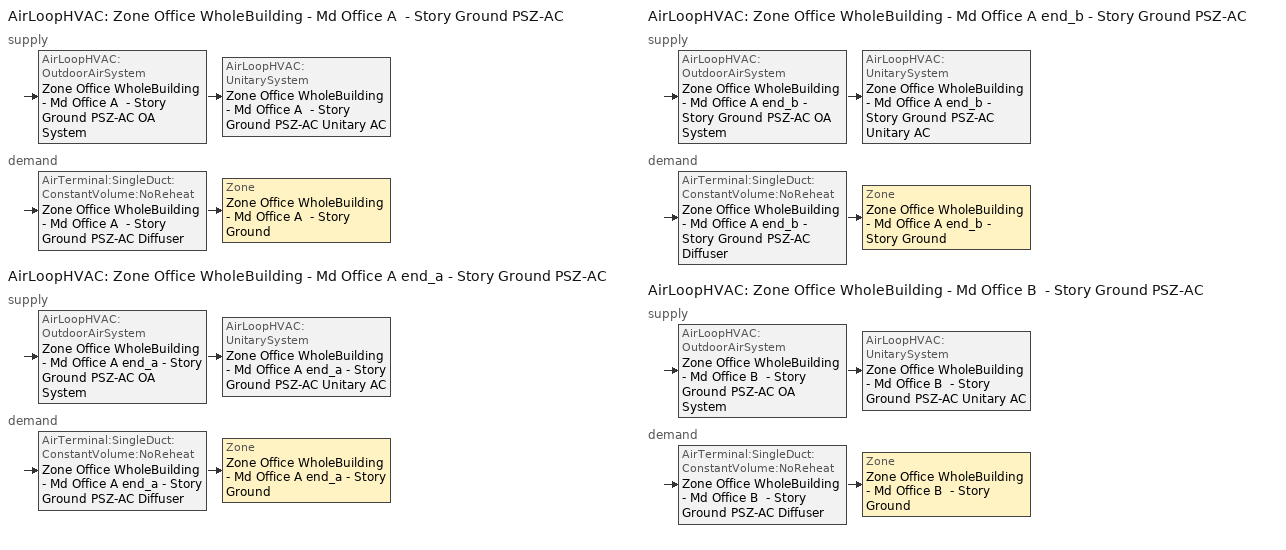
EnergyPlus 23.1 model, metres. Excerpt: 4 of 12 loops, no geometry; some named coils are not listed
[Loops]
AirLoopHVAC 'Zone Office WholeBuilding - Md Office A  - Story Ground PSZ-AC'
 supply: AirLoopHVAC:OutdoorAirSystem 'Zone Office WholeBuilding - Md Office A  - Story Ground PSZ-AC OA System' > AirLoopHVAC:UnitarySystem 'Zone Office WholeBuilding - Md Office A  - Story Ground PSZ-AC Unitary AC'
 demand: AirTerminal:SingleDuct:ConstantVolume:NoReheat 'Zone Office WholeBuilding - Md Office A  - Story Ground PSZ-AC Diffuser' > Zone 'Zone Office WholeBuilding - Md Office A  - Story Ground'
AirLoopHVAC 'Zone Office WholeBuilding - Md Office A end_a - Story Ground PSZ-AC'
 supply: AirLoopHVAC:OutdoorAirSystem 'Zone Office WholeBuilding - Md Office A end_a - Story Ground PSZ-AC OA System' > AirLoopHVAC:UnitarySystem 'Zone Office WholeBuilding - Md Office A end_a - Story Ground PSZ-AC Unitary AC'
 demand: AirTerminal:SingleDuct:ConstantVolume:NoReheat 'Zone Office WholeBuilding - Md Office A end_a - Story Ground PSZ-AC Diffuser' > Zone 'Zone Office WholeBuilding - Md Office A end_a - Story Ground'
AirLoopHVAC 'Zone Office WholeBuilding - Md Office A end_b - Story Ground PSZ-AC'
 supply: AirLoopHVAC:OutdoorAirSystem 'Zone Office WholeBuilding - Md Office A end_b - Story Ground PSZ-AC OA System' > AirLoopHVAC:UnitarySystem 'Zone Office WholeBuilding - Md Office A end_b - Story Ground PSZ-AC Unitary AC'
 demand: AirTerminal:SingleDuct:ConstantVolume:NoReheat 'Zone Office WholeBuilding - Md Office A end_b - Story Ground PSZ-AC Diffuser' > Zone 'Zone Office WholeBuilding - Md Office A end_b - Story Ground'
AirLoopHVAC 'Zone Office WholeBuilding - Md Office B  - Story Ground PSZ-AC'
 supply: AirLoopHVAC:OutdoorAirSystem 'Zone Office WholeBuilding - Md Office B  - Story Ground PSZ-AC OA System' > AirLoopHVAC:UnitarySystem 'Zone Office WholeBuilding - Md Office B  - Story Ground PSZ-AC Unitary AC'
 demand: AirTerminal:SingleDuct:ConstantVolume:NoReheat 'Zone Office WholeBuilding - Md Office B  - Story Ground PSZ-AC Diffuser' > Zone 'Zone Office WholeBuilding - Md Office B  - Story Ground'
[SizingPeriod:DesignDay] Day of Month=21; Day Type=SummerDesignDay; Dry-Bulb Temperature Range Modifier Type=DefaultMultipliers; Humidity Condition Type=Wetbulb; Barometric Pressure {Pa}=100917; Wind Speed {m/s}=5; Wind Direction {deg}=320; Rain Indicator=No; Snow Indicator=No; Daylight Saving Time Indicator=No; Solar Model Indicator=ASHRAETau; Begin Environment Reset Mode=FullResetAtBeginEnvironment
Name | Month | Maximum Dry-Bulb Temperature {C} | Daily Dry-Bulb Temperature Range {deltaC} | Wetbulb or DewPoint at Maximum Dry-Bulb {C} | ASHRAE Clear Sky Optical Depth for Beam Irradiance (taub) | ASHRAE Clear Sky Optical Depth for Diffuse Irradiance (taud)
Kodiak April .4% Condns WB=>MCDB | 4 | 11.4 | 5.4 | 8 | 0.323 | 2.439
Kodiak August .4% Condns DB=>MCWB | 8 | 22.6 | 6.3 | 16 | 0.322 | 2.497
Kodiak August .4% Condns WB=>MCDB | 8 | 21.4 | 6.3 | 16.9 | 0.322 | 2.497
Kodiak December .4% Condns DB=>MCWB | 12 | 6.9 | 5.1 | 5.6 | 0.359 | 2.403
Kodiak December .4% Condns WB=>MCDB | 12 | 6.5 | 5.1 | 6.2 | 0.359 | 2.403
Kodiak February .4% Condns DB=>MCWB | 2 | 6.9 | 4.9 | 4.6 | 0.336 | 2.429
Kodiak February .4% Condns WB=>MCDB | 2 | 6.1 | 4.9 | 5.5 | 0.336 | 2.429
Kodiak January .4% Condns DB=>MCWB | 1 | 6.8 | 4.7 | 4 | 0.326 | 2.48
Kodiak January .4% Condns WB=>MCDB | 1 | 5.7 | 4.7 | 5.5 | 0.326 | 2.48
Kodiak July .4% Condns DB=>MCWB | 7 | 24.2 | 5.5 | 16.2 | 0.316 | 2.499
Kodiak July .4% Condns WB=>MCDB | 7 | 22.8 | 5.5 | 16.6 | 0.316 | 2.499
Kodiak June .4% Condns DB=>MCWB | 6 | 22.3 | 5.4 | 13.8 | 0.317 | 2.453
Kodiak June .4% Condns WB=>MCDB | 6 | 20.3 | 5.4 | 14.7 | 0.317 | 2.453
Kodiak March .4% Condns DB=>MCWB | 3 | 8.3 | 5.5 | 3.9 | 0.337 | 2.384
Kodiak March .4% Condns WB=>MCDB | 3 | 6.3 | 5.5 | 5.2 | 0.337 | 2.384
Kodiak May .4% Condns DB=>MCWB | 5 | 18.8 | 5.9 | 10.5 | 0.314 | 2.447
Kodiak May .4% Condns WB=>MCDB | 5 | 17 | 5.9 | 11.2 | 0.314 | 2.447
Kodiak November .4% Condns DB=>MCWB | 11 | 9.4 | 5.3 | 7.3 | 0.358 | 2.388
Kodiak November .4% Condns WB=>MCDB | 11 | 8.7 | 5.3 | 8.2 | 0.358 | 2.388
Kodiak October .4% Condns DB=>MCWB | 10 | 12.6 | 6.2 | 9.4 | 0.34 | 2.431
Kodiak October .4% Condns WB=>MCDB | 10 | 11.3 | 6.2 | 10.7 | 0.34 | 2.431
Kodiak September .4% Condns DB=>MCWB | 9 | 18 | 6.4 | 12.5 | 0.333 | 2.489
[ZoneControl:Thermostat] Temperature Difference Between Cutout And Setpoint {deltaC}=0
Name | Zone or ZoneList | Control Type Schedule | Control 1
Zone Office WholeBuilding - Md Office A  - Story Ground Thermostat | Zone Office WholeBuilding - Md Office A  - Story Ground | Zone Office WholeBuilding - Md Office A  - Story Ground Thermostat Schedule | Office WholeBuilding - Md Office - 90.1-2019 Thermostat
Zone Office WholeBuilding - Md Office A end_a - Story Ground Thermostat | Zone Office WholeBuilding - Md Office A end_a - Story Ground | Zone Office WholeBuilding - Md Office A end_a - Story Ground Thermostat Schedule | Office WholeBuilding - Md Office - 90.1-2019 Thermostat 1
Zone Office WholeBuilding - Md Office A end_b - Story Ground Thermostat | Zone Office WholeBuilding - Md Office A end_b - Story Ground | Zone Office WholeBuilding - Md Office A end_b - Story Ground Thermostat Schedule | Office WholeBuilding - Md Office - 90.1-2019 Thermostat 2
Zone Office WholeBuilding - Md Office B  - Story Ground Thermostat | Zone Office WholeBuilding - Md Office B  - Story Ground | Zone Office WholeBuilding - Md Office B  - Story Ground Thermostat Schedule | Office WholeBuilding - Md Office - 90.1-2019 Thermostat 3
[ThermostatSetpoint:DualSetpoint] Heating Setpoint Temperature Schedule=OfficeMedium HTGSETP_SCH_YES_OPTIMUM; Cooling Setpoint Temperature Schedule=OfficeMedium CLGSETP_SCH_YES_OPTIMUM
Office WholeBuilding - Md Office - 90.1-2019 Thermostat; Office WholeBuilding - Md Office - 90.1-2019 Thermostat 1; Office WholeBuilding - Md Office - 90.1-2019 Thermostat 2; Office WholeBuilding - Md Office - 90.1-2019 Thermostat 3
[AirTerminal:SingleDuct:ConstantVolume:NoReheat] Availability Schedule=Always On Discrete; Maximum Air Flow Rate {m3/s}=AutoSize
Zone Office WholeBuilding - Md Office A  - Story Ground PSZ-AC Diffuser; Zone Office WholeBuilding - Md Office A end_a - Story Ground PSZ-AC Diffuser; Zone Office WholeBuilding - Md Office A end_b - Story Ground PSZ-AC Diffuser; Zone Office WholeBuilding - Md Office B  - Story Ground PSZ-AC Diffuser
[Zone equipment]
Zone Office WholeBuilding - Md Office A  - Story Ground: Zone Office WholeBuilding - Md Office A  - Story Ground PSZ-AC Diffuser
Zone Office WholeBuilding - Md Office A end_a - Story Ground: Zone Office WholeBuilding - Md Office A end_a - Story Ground PSZ-AC Diffuser
Zone Office WholeBuilding - Md Office A end_b - Story Ground: Zone Office WholeBuilding - Md Office A end_b - Story Ground PSZ-AC Diffuser
Zone Office WholeBuilding - Md Office B  - Story Ground: Zone Office WholeBuilding - Md Office B  - Story Ground PSZ-AC Diffuser
[Sizing:Zone] Zone Cooling Design Supply Air Temperature Input Method=SupplyAirTemperature; Zone Cooling Design Supply Air Temperature {C}=12.7778; Zone Cooling Design Supply Air Temperature Difference {deltaC}=11.11; Zone Heating Design Supply Air Temperature Input Method=SupplyAirTemperature; Zone Heating Design Supply Air Temperature {C}=50; Zone Heating Design Supply Air Temperature Difference {deltaC}=11.11; Zone Cooling Design Supply Air Humidity Ratio {kgWater/kgDryAir}=0.0085; Zone Heating Design Supply Air Humidity Ratio {kgWater/kgDryAir}=0.008; Cooling Design Air Flow Method=DesignDay; Cooling Design Air Flow Rate {m3/s}=0; Cooling Minimum Air Flow per Zone Floor Area {m3/s-m2}=0.000762; Cooling Minimum Air Flow {m3/s}=0; Cooling Minimum Air Flow Fraction=0; Heating Design Air Flow Method=DesignDay; Heating Design Air Flow Rate {m3/s}=0; Heating Maximum Air Flow per Zone Floor Area {m3/s-m2}=0.002032; Heating Maximum Air Flow {m3/s}=0.141576; Heating Maximum Air Flow Fraction=0.3; Account for Dedicated Outdoor Air System=No; Zone Load Sizing Method=Sensible Load Only No Latent Load; Zone Latent Cooling Design Supply Air Humidity Ratio Input Method=HumidityRatioDifference; Zone Cooling Design Supply Air Humidity Ratio Difference {kgWater/kgDryAir}=0.005; Zone Latent Heating Design Supply Air Humidity Ratio Input Method=HumidityRatioDifference; Zone Humidification Design Supply Air Humidity Ratio Difference {kgWater/kgDryAir}=0.005
Name | Design Specification Outdoor Air Object
Zone Office WholeBuilding - Md Office A  - Story Ground | Zone Office WholeBuilding - Md Office A  - Story Ground DSOA Space List
Zone Office WholeBuilding - Md Office A end_a - Story Ground | Zone Office WholeBuilding - Md Office A end_a - Story Ground DSOA Space List
Zone Office WholeBuilding - Md Office A end_b - Story Ground | Zone Office WholeBuilding - Md Office A end_b - Story Ground DSOA Space List
Zone Office WholeBuilding - Md Office B  - Story Ground | Zone Office WholeBuilding - Md Office B  - Story Ground DSOA Space List
[Controller:MechanicalVentilation] Demand Controlled Ventilation=No; System Outdoor Air Method=ZoneSum; Design Specification Outdoor Air Object Name 1=Office WholeBuilding - Md Office Ventilation
Name | Availability Schedule | Zone or ZoneList Name 1
Controller Mechanical Ventilation 1 | Zone Office WholeBuilding - Md Office A  - Story Ground PSZ-AC Occ Sch | Zone Office WholeBuilding - Md Office A  - Story Ground
Controller Mechanical Ventilation 2 | Zone Office WholeBuilding - Md Office A end_a - Story Ground PSZ-AC Occ Sch | Zone Office WholeBuilding - Md Office A end_a - Story Ground
Controller Mechanical Ventilation 3 | Zone Office WholeBuilding - Md Office A end_b - Story Ground PSZ-AC Occ Sch | Zone Office WholeBuilding - Md Office A end_b - Story Ground
Controller Mechanical Ventilation 4 | Zone Office WholeBuilding - Md Office B  - Story Ground PSZ-AC Occ Sch | Zone Office WholeBuilding - Md Office B  - Story Ground
[DesignSpecification:OutdoorAir]
Office WholeBuilding - Md Office Ventilation: Outdoor Air Method=Sum; Outdoor Air Flow per Person {m3/s-person}=0; Outdoor Air Flow per Zone Floor Area {m3/s-m2}=0.0004318; Outdoor Air Flow per Zone {m3/s}=0; Outdoor Air Flow Air Changes per Hour {1/hr}=0
[DesignSpecification:OutdoorAir:SpaceList] Space Design Specification Outdoor Air Object Name 1=Office WholeBuilding - Md Office Ventilation
Name | Space Name 1
Zone Office WholeBuilding - Md Office A  - Story Ground DSOA Space List | Office WholeBuilding - Md Office A  - Story Ground
Zone Office WholeBuilding - Md Office A end_a - Story Ground DSOA Space List | Office WholeBuilding - Md Office A end_a - Story Ground
Zone Office WholeBuilding - Md Office A end_b - Story Ground DSOA Space List | Office WholeBuilding - Md Office A end_b - Story Ground
Zone Office WholeBuilding - Md Office B  - Story Ground DSOA Space List | Office WholeBuilding - Md Office B  - Story Ground
[AirLoopHVAC] Design Supply Air Flow Rate {m3/s}=AutoSize; Design Return Air Flow Fraction of Supply Air Flow=1
Zone Office WholeBuilding - Md Office A  - Story Ground PSZ-AC; Zone Office WholeBuilding - Md Office A end_a - Story Ground PSZ-AC; Zone Office WholeBuilding - Md Office A end_b - Story Ground PSZ-AC; Zone Office WholeBuilding - Md Office B  - Story Ground PSZ-AC
[Sizing:System] Type of Load to Size On=Sensible; Design Outdoor Air Flow Rate {m3/s}=Autosize; Central Heating Maximum System Air Flow Ratio=1; Preheat Design Temperature {C}=7.22222; Preheat Design Humidity Ratio {kgWater/kgDryAir}=0.008; Precool Design Temperature {C}=12.7778; Precool Design Humidity Ratio {kgWater/kgDryAir}=0.008; Central Cooling Design Supply Air Temperature {C}=12.7778; Central Heating Design Supply Air Temperature {C}=50; Type of Zone Sum to Use=Coincident; 100% Outdoor Air in Cooling=No; 100% Outdoor Air in Heating=No; Central Cooling Design Supply Air Humidity Ratio {kgWater/kgDryAir}=0.0085; Central Heating Design Supply Air Humidity Ratio {kgWater/kgDryAir}=0.008; Cooling Supply Air Flow Rate Method=DesignDay; Cooling Supply Air Flow Rate {m3/s}=0; Cooling Supply Air Flow Rate Per Floor Area {m3/s-m2}=0.00996765; Cooling Fraction of Autosized Cooling Supply Air Flow Rate=1; Cooling Supply Air Flow Rate Per Unit Cooling Capacity {m3/s-W}=3.94755e-05; Heating Supply Air Flow Rate Method=DesignDay; Heating Supply Air Flow Rate {m3/s}=0; Heating Supply Air Flow Rate Per Floor Area {m3/s-m2}=0.00996765; Heating Fraction of Autosized Heating Supply Air Flow Rate=1; Heating Fraction of Autosized Cooling Supply Air Flow Rate=1; Heating Supply Air Flow Rate Per Unit Heating Capacity {m3/s-W}=3.15882e-05; System Outdoor Air Method=ZoneSum; Zone Maximum Outdoor Air Fraction=1; Cooling Design Capacity Method=CoolingDesignCapacity; Cooling Design Capacity {W}=Autosize; Cooling Design Capacity Per Floor Area {W/m2}=234.7; Fraction of Autosized Cooling Design Capacity=1; Heating Design Capacity Method=HeatingDesignCapacity; Heating Design Capacity {W}=Autosize; Heating Design Capacity Per Floor Area {W/m2}=157; Fraction of Autosized Heating Design Capacity=1; Central Cooling Capacity Control Method=OnOff; Occupant Diversity=Autosize
Zone Office WholeBuilding - Md Office A  - Story Ground PSZ-AC; Zone Office WholeBuilding - Md Office A end_a - Story Ground PSZ-AC; Zone Office WholeBuilding - Md Office A end_b - Story Ground PSZ-AC; Zone Office WholeBuilding - Md Office B  - Story Ground PSZ-AC
[Controller:OutdoorAir] Minimum Outdoor Air Flow Rate {m3/s}=Autosize; Maximum Outdoor Air Flow Rate {m3/s}=Autosize; Economizer Control Action Type=ModulateFlow; Lockout Type=LockoutWithHeating; Minimum Limit Type=FixedMinimum; High Humidity Control=No; Control High Indoor Humidity Based on Outdoor Humidity Ratio=Yes
Name | Economizer Control Type | Minimum Outdoor Air Schedule | Maximum Fraction of Outdoor Air Schedule | Mechanical Ventilation Controller | Heat Recovery Bypass Control Type | Economizer Maximum Limit Dry-Bulb Temperature {C} | Economizer Maximum Limit Enthalpy {J/kg}
Zone Office WholeBuilding - Md Office A  - Story Ground PSZ-AC OA System Controller | DifferentialDryBulb | Zone Office WholeBuilding - Md Office A  - Story Ground PSZ-AC Occ Sch | ZoneOfficeWholeBuildingMdOfficeAStoryGroundPSZACmaxOASch | Controller Mechanical Ventilation 1 | BypassWhenWithinEconomizerLimits
Zone Office WholeBuilding - Md Office A end_a - Story Ground PSZ-AC OA System Controller | NoEconomizer | Zone Office WholeBuilding - Md Office A end_a - Story Ground PSZ-AC Occ Sch | ZoneOfficeWholeBuildingMdOfficeAendaStoryGroundPSZACmaxOASch | Controller Mechanical Ventilation 2 | BypassWhenWithinEconomizerLimits | 28 | 64000
Zone Office WholeBuilding - Md Office A end_b - Story Ground PSZ-AC OA System Controller | NoEconomizer | Zone Office WholeBuilding - Md Office A end_b - Story Ground PSZ-AC Occ Sch | ZoneOfficeWholeBuildingMdOfficeAendbStoryGroundPSZACmaxOASch | Controller Mechanical Ventilation 3 | BypassWhenWithinEconomizerLimits | 28 | 64000
Zone Office WholeBuilding - Md Office B  - Story Ground PSZ-AC OA System Controller | DifferentialDryBulb | Zone Office WholeBuilding - Md Office B  - Story Ground PSZ-AC Occ Sch | ZoneOfficeWholeBuildingMdOfficeBStoryGroundPSZACmaxOASch | Controller Mechanical Ventilation 4 | BypassWhenOAFlowGreaterThanMinimum
[SetpointManager:MixedAir] Control Variable=Temperature
Name | Setpoint Node or NodeList
Zone Office WholeBuilding - Md Office A  - Story Ground PSZ-AC Mixed Air Node OS Default SPM | Zone Office WholeBuilding - Md Office A  - Story Ground PSZ-AC Mixed Air Node
Zone Office WholeBuilding - Md Office A end_a - Story Ground PSZ-AC Mixed Air Node OS Default SPM | Zone Office WholeBuilding - Md Office A end_a - Story Ground PSZ-AC Mixed Air Node
Zone Office WholeBuilding - Md Office A end_b - Story Ground PSZ-AC Mixed Air Node OS Default SPM | Zone Office WholeBuilding - Md Office A end_b - Story Ground PSZ-AC Mixed Air Node
Zone Office WholeBuilding - Md Office B  - Story Ground PSZ-AC Mixed Air Node OS Default SPM | Zone Office WholeBuilding - Md Office B  - Story Ground PSZ-AC Mixed Air Node
[AirLoopHVAC:UnitarySystem] Control Type=Load; Dehumidification Control Type=None; Availability Schedule=Always On Discrete; Fan Placement=DrawThrough; DX Heating Coil Sizing Ratio=1; Use DOAS DX Cooling Coil=No; Minimum Supply Air Temperature {C}=2; Latent Load Control=SensibleOnlyLoadControl; Cooling Supply Air Flow Rate {m3/s}=Autosize; Heating Supply Air Flow Rate {m3/s}=Autosize; No Load Supply Air Flow Rate {m3/s}=Autosize; Maximum Supply Air Temperature {C}=80; Maximum Outdoor Dry-Bulb Temperature for Supplemental Heater Operation {C}=21; Maximum Cycling Rate {cycles/hr}=2.5; Heat Pump Time Constant {s}=60; Fraction of On-Cycle Power Use=0.01; Heat Pump Fan Delay Time {s}=60; Ancillary On-Cycle Electric Power {W}=0; Ancillary Off-Cycle Electric Power {W}=0
Name | Controlling Zone or Thermostat Location | Supply Fan | Supply Air Fan Operating Mode Schedule | Heating Coil | Cooling Coil | Supplemental Heating Coil
Zone Office WholeBuilding - Md Office A  - Story Ground PSZ-AC Unitary AC | Zone Office WholeBuilding - Md Office A  - Story Ground | Zone Office WholeBuilding - Md Office A  - Story Ground PSZ-AC Fan | Zone Office WholeBuilding - Md Office A  - Story Ground PSZ-AC Occ Sch - adjusted | Zone Office WholeBuilding - Md Office A  - Story Ground PSZ-AC Water Htg Coil | Zone Office WholeBuilding - Md Office A  - Story Ground PSZ-AC 1spd DX AC Clg Coil 72kBtu/hr 11.0EER | Zone Office WholeBuilding - Md Office A  - Story Ground PSZ-AC Electric Backup Htg Coil
Zone Office WholeBuilding - Md Office A end_a - Story Ground PSZ-AC Unitary AC | Zone Office WholeBuilding - Md Office A end_a - Story Ground | Zone Office WholeBuilding - Md Office A end_a - Story Ground PSZ-AC Fan | Zone Office WholeBuilding - Md Office A end_a - Story Ground PSZ-AC Occ Sch - adjusted | Zone Office WholeBuilding - Md Office A end_a - Story Ground PSZ-AC Water Htg Coil | Zone Office WholeBuilding - Md Office A end_a - Story Ground PSZ-AC 1spd DX AC Clg Coil 12kBtu/hr 14.0SEER | Zone Office WholeBuilding - Md Office A end_a - Story Ground PSZ-AC Electric Backup Htg Coil
Zone Office WholeBuilding - Md Office A end_b - Story Ground PSZ-AC Unitary AC | Zone Office WholeBuilding - Md Office A end_b - Story Ground | Zone Office WholeBuilding - Md Office A end_b - Story Ground PSZ-AC Fan | Zone Office WholeBuilding - Md Office A end_b - Story Ground PSZ-AC Occ Sch - adjusted | Zone Office WholeBuilding - Md Office A end_b - Story Ground PSZ-AC Water Htg Coil | Zone Office WholeBuilding - Md Office A end_b - Story Ground PSZ-AC 1spd DX AC Clg Coil 11kBtu/hr 14.0SEER | Zone Office WholeBuilding - Md Office A end_b - Story Ground PSZ-AC Electric Backup Htg Coil
Zone Office WholeBuilding - Md Office B  - Story Ground PSZ-AC Unitary AC | Zone Office WholeBuilding - Md Office B  - Story Ground | Zone Office WholeBuilding - Md Office B  - Story Ground PSZ-AC Fan | Zone Office WholeBuilding - Md Office B  - Story Ground PSZ-AC Occ Sch - adjusted | Zone Office WholeBuilding - Md Office B  - Story Ground PSZ-AC Water Htg Coil | Zone Office WholeBuilding - Md Office B  - Story Ground PSZ-AC 1spd DX AC Clg Coil 131kBtu/hr 11.0EER | Zone Office WholeBuilding - Md Office B  - Story Ground PSZ-AC Electric Backup Htg Coil
[Fan:OnOff] Availability Schedule=Always On Discrete; Pressure Rise {Pa}=622.722; Maximum Flow Rate {m3/s}=Autosize; Motor In Airstream Fraction=1
Name | Fan Total Efficiency | Motor Efficiency | Fan Power Ratio Function of Speed Ratio Curve | Fan Efficiency Ratio Function of Speed Ratio Curve
Zone Office WholeBuilding - Md Office A  - Story Ground PSZ-AC Fan | 0.56225 | 0.865 | Fan On Off Power Curve | Fan On Off Efficiency Curve
Zone Office WholeBuilding - Md Office A end_a - Story Ground PSZ-AC Fan | 0.55575 | 0.855 | Fan On Off Power Curve 1 | Fan On Off Efficiency Curve 1
Zone Office WholeBuilding - Md Office A end_b - Story Ground PSZ-AC Fan | 0.55575 | 0.855 | Fan On Off Power Curve 2 | Fan On Off Efficiency Curve 2
Zone Office WholeBuilding - Md Office B  - Story Ground PSZ-AC Fan | 0.58175 | 0.895 | Fan On Off Power Curve 3 | Fan On Off Efficiency Curve 3
[Coil:Cooling:DX:SingleSpeed] Availability Schedule=Always On Discrete; Gross Rated Total Cooling Capacity {W}=Autosize; Gross Rated Sensible Heat Ratio=Autosize; Rated Air Flow Rate {m3/s}=Autosize; Rated Evaporator Fan Power Per Volume Flow Rate 2017 {W/(m3/s)}=773.3; Rated Evaporator Fan Power Per Volume Flow Rate 2023 {W/(m3/s)}=934.4; Total Cooling Capacity Function of Temperature Curve=PSZ-AC_Unitary_PackagecoolCapFT; Total Cooling Capacity Function of Flow Fraction Curve=PSZ-AC_Unitary_PackagecoolFFF; Energy Input Ratio Function of Temperature Curve=PSZ-AC DX Unitary Package EIRFT; Energy Input Ratio Function of Flow Fraction Curve=PSZ-AC_Unitary_PackagecoolEIRFFF; Part Load Fraction Correlation Curve=PSZ-AC_Unitary_PackagecoolPLR; Minimum Outdoor Dry-Bulb Temperature for Compressor Operation {C}=-25; Nominal Time for Condensate Removal to Begin {s}=0; Ratio of Initial Moisture Evaporation Rate and Steady State Latent Capacity=0; Maximum Cycling Rate {cycles/hr}=0; Latent Capacity Time Constant {s}=0; Condenser Type=AirCooled; Evaporative Condenser Effectiveness=0.9; Evaporative Condenser Air Flow Rate {m3/s}=Autosize; Evaporative Condenser Pump Rated Power Consumption {W}=Autosize; Crankcase Heater Capacity {W}=0; Maximum Outdoor Dry-Bulb Temperature for Crankcase Heater Operation {C}=10; Basin Heater Capacity {W/K}=0; Basin Heater Setpoint Temperature {C}=2
Name | Gross Rated Cooling COP {W/W}
Zone Office WholeBuilding - Md Office A  - Story Ground PSZ-AC 1spd DX AC Clg Coil 72kBtu/hr 11.0EER; Zone Office WholeBuilding - Md Office B  - Story Ground PSZ-AC 1spd DX AC Clg Coil 131kBtu/hr 11.0EER | 3.79883
Zone Office WholeBuilding - Md Office A end_a - Story Ground PSZ-AC 1spd DX AC Clg Coil 12kBtu/hr 14.0SEER; Zone Office WholeBuilding - Md Office A end_b - Story Ground PSZ-AC 1spd DX AC Clg Coil 11kBtu/hr 14.0SEER | 4.11713
[Coil:Heating:Electric] Availability Schedule=Always On Discrete; Efficiency=1; Nominal Capacity {W}=Autosize
Zone Office WholeBuilding - Md Office A  - Story Ground PSZ-AC Electric Backup Htg Coil; Zone Office WholeBuilding - Md Office A end_a - Story Ground PSZ-AC Electric Backup Htg Coil; Zone Office WholeBuilding - Md Office A end_b - Story Ground PSZ-AC Electric Backup Htg Coil; Zone Office WholeBuilding - Md Office B  - Story Ground PSZ-AC Electric Backup Htg Coil
[SetpointManager:SingleZone:Reheat] Control Variable=Temperature; Minimum Supply Air Temperature {C}=12.7778; Maximum Supply Air Temperature {C}=50
Name | Control Zone | Setpoint Node or NodeList
Zone Office WholeBuilding - Md Office A  - Story Ground Setpoint Manager SZ Reheat | Zone Office WholeBuilding - Md Office A  - Story Ground | Zone Office WholeBuilding - Md Office A  - Story Ground PSZ-AC Supply Outlet Node
Zone Office WholeBuilding - Md Office A end_a - Story Ground Setpoint Manager SZ Reheat | Zone Office WholeBuilding - Md Office A end_a - Story Ground | Zone Office WholeBuilding - Md Office A end_a - Story Ground PSZ-AC Supply Outlet Node
Zone Office WholeBuilding - Md Office A end_b - Story Ground Setpoint Manager SZ Reheat | Zone Office WholeBuilding - Md Office A end_b - Story Ground | Zone Office WholeBuilding - Md Office A end_b - Story Ground PSZ-AC Supply Outlet Node
Zone Office WholeBuilding - Md Office B  - Story Ground Setpoint Manager SZ Reheat | Zone Office WholeBuilding - Md Office B  - Story Ground | Zone Office WholeBuilding - Md Office B  - Story Ground PSZ-AC Supply Outlet Node
[HeatExchanger:AirToAir:SensibleAndLatent]
Zone Office WholeBuilding - Md Office B  - Story Ground PSZ-AC ERV: Availability Schedule=Always On Discrete; Nominal Supply Air Flow Rate {m3/s}=Autosize; Sensible Effectiveness at 100% Heating Air Flow=0.5; Latent Effectiveness at 100% Heating Air Flow=0.5; Sensible Effectiveness at 75% Heating Air Flow=0.5; Latent Effectiveness at 75% Heating Air Flow=0.5; Sensible Effectiveness at 100% Cooling Air Flow=0.5; Latent Effectiveness at 100% Cooling Air Flow=0.5; Sensible Effectiveness at 75% Cooling Air Flow=0.5; Latent Effectiveness at 75% Cooling Air Flow=0.5; Nominal Electric Power {W}=396.437; Supply Air Outlet Temperature Control=Yes; Heat Exchanger Type=Rotary; Frost Control Type=ExhaustOnly; Threshold Temperature {C}=-23.3; Initial Defrost Time Fraction=0.167; Rate of Defrost Time Fraction Increase {1/K}=1.44; Economizer Lockout=Yes
[SetpointManager:OutdoorAirPretreat]
Setpoint Manager Outdoor Air Pretreat 1: Control Variable=Temperature; Minimum Setpoint Temperature {C}=-99; Maximum Setpoint Temperature {C}=99; Minimum Setpoint Humidity Ratio {kgWater/kgDryAir}=1e-05; Maximum Setpoint Humidity Ratio {kgWater/kgDryAir}=1
[Schedule:Day:Interval]
OfficeMedium HTGSETP_SCH_YES_OPTIMUM Default: Average, 24:00, 15.6
OfficeMedium HTGSETP_SCH_YES_OPTIMUM Wkdy Day: Average, 03:00, 21, 03:10, 20.55, 03:20, 20.1, 03:30, 19.65, 03:40, 19.2, 03:50, 18.75, 04:00, 18.3, 04:10, 17.85, 04:20, 17.4, 04:30, 16.95, 04:40, 16.5, 04:50, 16.05, 05:00, 15.6, 20:30, 15.6, 20:40, 15.9667, 20:50, 16.3333, 21:00, 16.7, 21:10, 17.0667, 21:20, 17.4333, 21:30, 17.8, 21:40, 18.1667, 21:50, 18.5333, 22:00, 18.9, 22:10, 19.2667, 22:20, 19.6333, 22:30, 20, 22:40, 20.1667, 22:50, 20.3333, 23:00, 20.5, 23:10, 20.6667, 23:20, 20.8333, 23:30, 21, 24:00, 21
OfficeMedium HTGSETP_SCH_YES_OPTIMUM Sat Day: Average, 04:30, 15.6, 04:40, 15.9667, 04:50, 16.3333, 05:00, 16.7, 05:10, 17.0667, 05:20, 17.4333, 05:30, 17.8, 05:40, 18.1667, 05:50, 18.5333, 06:00, 18.9, 06:10, 19.2667, 06:20, 19.6333, 06:30, 20, 06:40, 20.1667, 06:50, 20.3333, 07:00, 20.5, 07:10, 20.6667, 07:20, 20.8333, 07:30, 21, 15:00, 21, 15:09, 20.775, 15:19, 20.55, 15:29, 20.325, 15:39, 20.1, 15:49, 19.875, 15:59, 19.65, 16:09, 19.425, 16:19, 19.2, 16:30, 18.975, 16:40, 18.75, 16:50, 18.525, 17:00, 18.3, 17:10, 18.075, 17:20, 17.85, 17:30, 17.625, 17:40, 17.4, 17:50, 17.175, 18:00, 16.95, 18:10, 16.725, 18:20, 16.5, 18:30, 16.275, 18:40, 16.05, 18:50, 15.825, 19:00, 15.6, 24:00, 15.6
OfficeMedium HTGSETP_SCH_YES_OPTIMUM Summer Design Day: No, 24:00, 15.6
OfficeMedium HTGSETP_SCH_YES_OPTIMUM Winter Design Day: No, 05:00, 15.6, 06:00, 17.6, 07:00, 19.6, 22:00, 21, 24:00, 15.6
OfficeMedium CLGSETP_SCH_YES_OPTIMUM Default: Average, 24:00, 26.7
OfficeMedium CLGSETP_SCH_YES_OPTIMUM Wkdy Day: Average, 03:00, 24, 03:10, 24.225, 03:20, 24.45, 03:30, 24.675, 03:40, 24.9, 03:50, 25.125, 04:00, 25.35, 04:10, 25.575, 04:20, 25.8, 04:30, 26.025, 04:40, 26.25, 04:50, 26.475, 05:00, 26.7, 20:30, 26.7, 20:40, 26.5167, 20:50, 26.3333, 21:00, 26.15, 21:10, 25.9667, 21:20, 25.7833, 21:30, 25.6, 21:40, 25.5, 21:50, 25.4, 22:00, 25.3, 22:10, 25.2, 22:20, 25.1, 22:30, 25, 22:40, 24.8333, 22:50, 24.6667, 23:00, 24.5, 23:10, 24.3333, 23:20, 24.1667, 23:30, 24, 24:00, 24
OfficeMedium CLGSETP_SCH_YES_OPTIMUM Sat Day: Average, 04:30, 26.7, 04:40, 26.5333, 04:50, 26.3667, 05:00, 26.2, 05:10, 26.0333, 05:20, 25.8667, 05:30, 25.7, 05:40, 25.5833, 05:50, 25.4667, 06:00, 25.35, 06:10, 25.2333, 06:20, 25.1167, 06:30, 25, 06:40, 24.8333, 06:50, 24.6667, 07:00, 24.5, 07:10, 24.3333, 07:20, 24.1667, 07:30, 24, 15:00, 24, 15:09, 24.1125, 15:19, 24.225, 15:29, 24.3375, 15:39, 24.45, 15:49, 24.5625, 15:59, 24.675, 16:09, 24.7875, 16:19, 24.9, 16:30, 25.0125, 16:40, 25.125, 16:50, 25.2375, 17:00, 25.35, 17:10, 25.4625, 17:20, 25.575, 17:30, 25.6875, 17:40, 25.8, 17:50, 25.9125, 18:00, 26.025, 18:10, 26.1375, 18:20, 26.25, 18:30, 26.3625, 18:40, 26.475, 18:50, 26.5875, 19:00, 26.7, 24:00, 26.7
OfficeMedium CLGSETP_SCH_YES_OPTIMUM Summer Design Day: No, 05:00, 26.7, 06:00, 25.7, 07:00, 25, 22:00, 24, 24:00, 26.7
OfficeMedium CLGSETP_SCH_YES_OPTIMUM Winter Design Day: No, 24:00, 26.7
Zone Office WholeBuilding - Md Office A  - Story Ground PSZ-AC Occ Sch Sunday; Zone Office WholeBuilding - Md Office A end_a - Story Ground PSZ-AC Occ Sch Sunday; Zone Office WholeBuilding - Md Office A end_b - Story Ground PSZ-AC Occ Sch Sunday; Zone Office WholeBuilding - Md Office B  - Story Ground PSZ-AC Occ Sch Sunday: No, 24:00, 0
Zone Office WholeBuilding - Md Office A  - Story Ground PSZ-AC Occ Sch Default; Zone Office WholeBuilding - Md Office A end_a - Story Ground PSZ-AC Occ Sch Default; Zone Office WholeBuilding - Md Office A end_b - Story Ground PSZ-AC Occ Sch Default; Zone Office WholeBuilding - Md Office B  - Story Ground PSZ-AC Occ Sch Default: No, 00:10, 1, 21:30, 0, 24:00, 1
Zone Office WholeBuilding - Md Office A  - Story Ground PSZ-AC Occ Sch Saturday; Zone Office WholeBuilding - Md Office A end_a - Story Ground PSZ-AC Occ Sch Saturday; Zone Office WholeBuilding - Md Office A end_b - Story Ground PSZ-AC Occ Sch Saturday; Zone Office WholeBuilding - Md Office B  - Story Ground PSZ-AC Occ Sch Saturday: No, 07:20, 0, 12:59, 1, 24:00, 0
Zone Office WholeBuilding - Md Office A  - Story Ground PSZ-AC Occ Sch Summer Design Day; Zone Office WholeBuilding - Md Office A  - Story Ground PSZ-AC Occ Sch Winter Design Day; Zone Office WholeBuilding - Md Office A end_a - Story Ground PSZ-AC Occ Sch Summer Design Day; Zone Office WholeBuilding - Md Office A end_a - Story Ground PSZ-AC Occ Sch Winter Design Day; Zone Office WholeBuilding - Md Office A end_b - Story Ground PSZ-AC Occ Sch Summer Design Day; Zone Office WholeBuilding - Md Office A end_b - Story Ground PSZ-AC Occ Sch Winter Design Day; Zone Office WholeBuilding - Md Office B  - Story Ground PSZ-AC Occ Sch Summer Design Day; Zone Office WholeBuilding - Md Office B  - Story Ground PSZ-AC Occ Sch Winter Design Day; Zone Office WholeBuilding - Md Office A  - Story Ground PSZ-AC Occ Sch Summer Design Day 1; Zone Office WholeBuilding - Md Office A  - Story Ground PSZ-AC Occ Sch Winter Design Day 1; Zone Office WholeBuilding - Md Office A end_a - Story Ground PSZ-AC Occ Sch Summer Design Day 1; Zone Office WholeBuilding - Md Office A end_a - Story Ground PSZ-AC Occ Sch Winter Design Day 1; Zone Office WholeBuilding - Md Office A end_b - Story Ground PSZ-AC Occ Sch Summer Design Day 1; Zone Office WholeBuilding - Md Office A end_b - Story Ground PSZ-AC Occ Sch Winter Design Day 1; Zone Office WholeBuilding - Md Office B  - Story Ground PSZ-AC Occ Sch Summer Design Day 1; Zone Office WholeBuilding - Md Office B  - Story Ground PSZ-AC Occ Sch Winter Design Day 1: No, 24:00, 1
Zone Office WholeBuilding - Md Office A  - Story Ground PSZ-AC Occ Sch Default 1; Zone Office WholeBuilding - Md Office A end_a - Story Ground PSZ-AC Occ Sch Default 1; Zone Office WholeBuilding - Md Office A end_b - Story Ground PSZ-AC Occ Sch Default 1; Zone Office WholeBuilding - Md Office B  - Story Ground PSZ-AC Occ Sch Default 1: No, 00:10, 1, 12:00, 0, 13:00, 0, 21:30, 0, 24:00, 1
Zone Office WholeBuilding - Md Office A  - Story Ground PSZ-AC Occ Sch Saturday 1; Zone Office WholeBuilding - Md Office A end_a - Story Ground PSZ-AC Occ Sch Saturday 1; Zone Office WholeBuilding - Md Office A end_b - Story Ground PSZ-AC Occ Sch Saturday 1; Zone Office WholeBuilding - Md Office B  - Story Ground PSZ-AC Occ Sch Saturday 1: No, 07:20, 0, 12:00, 1, 12:59, 1, 13:00, 0, 24:00, 0
Zone Office WholeBuilding - Md Office A  - Story Ground PSZ-AC Occ Sch Sunday 1; Zone Office WholeBuilding - Md Office A end_a - Story Ground PSZ-AC Occ Sch Sunday 1; Zone Office WholeBuilding - Md Office A end_b - Story Ground PSZ-AC Occ Sch Sunday 1; Zone Office WholeBuilding - Md Office B  - Story Ground PSZ-AC Occ Sch Sunday 1: No, 12:00, 0, 13:00, 0, 24:00, 0
ZoneOfficeWholeBuildingMdOfficeAendaStoryGroundPSZACmaxOASchDefault; ZoneOfficeWholeBuildingMdOfficeAendbStoryGroundPSZACmaxOASchDefault; ZoneOfficeWholeBuildingMdOfficeAStoryGroundPSZACmaxOASchDefault; ZoneOfficeWholeBuildingMdOfficeBStoryGroundPSZACmaxOASchDefault: No, 24:00, 0.75
[Schedule:Week:Daily]
OfficeMedium HTGSETP_SCH_YES_OPTIMUM Week Rule - Jan1-Dec31: OfficeMedium HTGSETP_SCH_YES_OPTIMUM Default, OfficeMedium HTGSETP_SCH_YES_OPTIMUM Wkdy Day, OfficeMedium HTGSETP_SCH_YES_OPTIMUM Wkdy Day, OfficeMedium HTGSETP_SCH_YES_OPTIMUM Wkdy Day, OfficeMedium HTGSETP_SCH_YES_OPTIMUM Wkdy Day, OfficeMedium HTGSETP_SCH_YES_OPTIMUM Wkdy Day, OfficeMedium HTGSETP_SCH_YES_OPTIMUM Sat Day, OfficeMedium HTGSETP_SCH_YES_OPTIMUM Default, OfficeMedium HTGSETP_SCH_YES_OPTIMUM Summer Design Day, OfficeMedium HTGSETP_SCH_YES_OPTIMUM Winter Design Day, OfficeMedium HTGSETP_SCH_YES_OPTIMUM Default, OfficeMedium HTGSETP_SCH_YES_OPTIMUM Default
OfficeMedium CLGSETP_SCH_YES_OPTIMUM Week Rule - Jan1-Dec31: OfficeMedium CLGSETP_SCH_YES_OPTIMUM Default, OfficeMedium CLGSETP_SCH_YES_OPTIMUM Wkdy Day, OfficeMedium CLGSETP_SCH_YES_OPTIMUM Wkdy Day, OfficeMedium CLGSETP_SCH_YES_OPTIMUM Wkdy Day, OfficeMedium CLGSETP_SCH_YES_OPTIMUM Wkdy Day, OfficeMedium CLGSETP_SCH_YES_OPTIMUM Wkdy Day, OfficeMedium CLGSETP_SCH_YES_OPTIMUM Sat Day, OfficeMedium CLGSETP_SCH_YES_OPTIMUM Default, OfficeMedium CLGSETP_SCH_YES_OPTIMUM Summer Design Day, OfficeMedium CLGSETP_SCH_YES_OPTIMUM Winter Design Day, OfficeMedium CLGSETP_SCH_YES_OPTIMUM Default, OfficeMedium CLGSETP_SCH_YES_OPTIMUM Default
Zone Office WholeBuilding - Md Office A  - Story Ground PSZ-AC Occ Sch Week Rule - Jan1-Dec31: Zone Office WholeBuilding - Md Office A  - Story Ground PSZ-AC Occ Sch Sunday, Zone Office WholeBuilding - Md Office A  - Story Ground PSZ-AC Occ Sch Default, Zone Office WholeBuilding - Md Office A  - Story Ground PSZ-AC Occ Sch Default, Zone Office WholeBuilding - Md Office A  - Story Ground PSZ-AC Occ Sch Default, Zone Office WholeBuilding - Md Office A  - Story Ground PSZ-AC Occ Sch Default, Zone Office WholeBuilding - Md Office A  - Story Ground PSZ-AC Occ Sch Default, Zone Office WholeBuilding - Md Office A  - Story Ground PSZ-AC Occ Sch Saturday, Zone Office WholeBuilding - Md Office A  - Story Ground PSZ-AC Occ Sch Default, Zone Office WholeBuilding - Md Office A  - Story Ground PSZ-AC Occ Sch Summer Design Day, Zone Office WholeBuilding - Md Office A  - Story Ground PSZ-AC Occ Sch Winter Design Day, Zone Office WholeBuilding - Md Office A  - Story Ground PSZ-AC Occ Sch Default, Zone Office WholeBuilding - Md Office A  - Story Ground PSZ-AC Occ Sch Default
Zone Office WholeBuilding - Md Office A end_a - Story Ground PSZ-AC Occ Sch Week Rule - Jan1-Dec31: Zone Office WholeBuilding - Md Office A end_a - Story Ground PSZ-AC Occ Sch Sunday, Zone Office WholeBuilding - Md Office A end_a - Story Ground PSZ-AC Occ Sch Default, Zone Office WholeBuilding - Md Office A end_a - Story Ground PSZ-AC Occ Sch Default, Zone Office WholeBuilding - Md Office A end_a - Story Ground PSZ-AC Occ Sch Default, Zone Office WholeBuilding - Md Office A end_a - Story Ground PSZ-AC Occ Sch Default, Zone Office WholeBuilding - Md Office A end_a - Story Ground PSZ-AC Occ Sch Default, Zone Office WholeBuilding - Md Office A end_a - Story Ground PSZ-AC Occ Sch Saturday, Zone Office WholeBuilding - Md Office A end_a - Story Ground PSZ-AC Occ Sch Default, Zone Office WholeBuilding - Md Office A end_a - Story Ground PSZ-AC Occ Sch Summer Design Day, Zone Office WholeBuilding - Md Office A end_a - Story Ground PSZ-AC Occ Sch Winter Design Day, Zone Office WholeBuilding - Md Office A end_a - Story Ground PSZ-AC Occ Sch Default, Zone Office WholeBuilding - Md Office A end_a - Story Ground PSZ-AC Occ Sch Default
Zone Office WholeBuilding - Md Office A end_b - Story Ground PSZ-AC Occ Sch Week Rule - Jan1-Dec31: Zone Office WholeBuilding - Md Office A end_b - Story Ground PSZ-AC Occ Sch Sunday, Zone Office WholeBuilding - Md Office A end_b - Story Ground PSZ-AC Occ Sch Default, Zone Office WholeBuilding - Md Office A end_b - Story Ground PSZ-AC Occ Sch Default, Zone Office WholeBuilding - Md Office A end_b - Story Ground PSZ-AC Occ Sch Default, Zone Office WholeBuilding - Md Office A end_b - Story Ground PSZ-AC Occ Sch Default, Zone Office WholeBuilding - Md Office A end_b - Story Ground PSZ-AC Occ Sch Default, Zone Office WholeBuilding - Md Office A end_b - Story Ground PSZ-AC Occ Sch Saturday, Zone Office WholeBuilding - Md Office A end_b - Story Ground PSZ-AC Occ Sch Default, Zone Office WholeBuilding - Md Office A end_b - Story Ground PSZ-AC Occ Sch Summer Design Day, Zone Office WholeBuilding - Md Office A end_b - Story Ground PSZ-AC Occ Sch Winter Design Day, Zone Office WholeBuilding - Md Office A end_b - Story Ground PSZ-AC Occ Sch Default, Zone Office WholeBuilding - Md Office A end_b - Story Ground PSZ-AC Occ Sch Default
Zone Office WholeBuilding - Md Office B  - Story Ground PSZ-AC Occ Sch Week Rule - Jan1-Dec31: Zone Office WholeBuilding - Md Office B  - Story Ground PSZ-AC Occ Sch Sunday, Zone Office WholeBuilding - Md Office B  - Story Ground PSZ-AC Occ Sch Default, Zone Office WholeBuilding - Md Office B  - Story Ground PSZ-AC Occ Sch Default, Zone Office WholeBuilding - Md Office B  - Story Ground PSZ-AC Occ Sch Default, Zone Office WholeBuilding - Md Office B  - Story Ground PSZ-AC Occ Sch Default, Zone Office WholeBuilding - Md Office B  - Story Ground PSZ-AC Occ Sch Default, Zone Office WholeBuilding - Md Office B  - Story Ground PSZ-AC Occ Sch Saturday, Zone Office WholeBuilding - Md Office B  - Story Ground PSZ-AC Occ Sch Default, Zone Office WholeBuilding - Md Office B  - Story Ground PSZ-AC Occ Sch Summer Design Day, Zone Office WholeBuilding - Md Office B  - Story Ground PSZ-AC Occ Sch Winter Design Day, Zone Office WholeBuilding - Md Office B  - Story Ground PSZ-AC Occ Sch Default, Zone Office WholeBuilding - Md Office B  - Story Ground PSZ-AC Occ Sch Default
Zone Office WholeBuilding - Md Office A  - Story Ground PSZ-AC Occ Sch - adjusted Week Rule - Jan1-Dec31: Zone Office WholeBuilding - Md Office A  - Story Ground PSZ-AC Occ Sch Sunday 1, Zone Office WholeBuilding - Md Office A  - Story Ground PSZ-AC Occ Sch Default 1, Zone Office WholeBuilding - Md Office A  - Story Ground PSZ-AC Occ Sch Default 1, Zone Office WholeBuilding - Md Office A  - Story Ground PSZ-AC Occ Sch Default 1, Zone Office WholeBuilding - Md Office A  - Story Ground PSZ-AC Occ Sch Default 1, Zone Office WholeBuilding - Md Office A  - Story Ground PSZ-AC Occ Sch Default 1, Zone Office WholeBuilding - Md Office A  - Story Ground PSZ-AC Occ Sch Saturday 1, Zone Office WholeBuilding - Md Office A  - Story Ground PSZ-AC Occ Sch Default 1, Zone Office WholeBuilding - Md Office A  - Story Ground PSZ-AC Occ Sch Summer Design Day 1, Zone Office WholeBuilding - Md Office A  - Story Ground PSZ-AC Occ Sch Winter Design Day 1, Zone Office WholeBuilding - Md Office A  - Story Ground PSZ-AC Occ Sch Default 1, Zone Office WholeBuilding - Md Office A  - Story Ground PSZ-AC Occ Sch Default 1
Zone Office WholeBuilding - Md Office A end_a - Story Ground PSZ-AC Occ Sch - adjusted Week Rule - Jan1-Dec31: Zone Office WholeBuilding - Md Office A end_a - Story Ground PSZ-AC Occ Sch Sunday 1, Zone Office WholeBuilding - Md Office A end_a - Story Ground PSZ-AC Occ Sch Default 1, Zone Office WholeBuilding - Md Office A end_a - Story Ground PSZ-AC Occ Sch Default 1, Zone Office WholeBuilding - Md Office A end_a - Story Ground PSZ-AC Occ Sch Default 1, Zone Office WholeBuilding - Md Office A end_a - Story Ground PSZ-AC Occ Sch Default 1, Zone Office WholeBuilding - Md Office A end_a - Story Ground PSZ-AC Occ Sch Default 1, Zone Office WholeBuilding - Md Office A end_a - Story Ground PSZ-AC Occ Sch Saturday 1, Zone Office WholeBuilding - Md Office A end_a - Story Ground PSZ-AC Occ Sch Default 1, Zone Office WholeBuilding - Md Office A end_a - Story Ground PSZ-AC Occ Sch Summer Design Day 1, Zone Office WholeBuilding - Md Office A end_a - Story Ground PSZ-AC Occ Sch Winter Design Day 1, Zone Office WholeBuilding - Md Office A end_a - Story Ground PSZ-AC Occ Sch Default 1, Zone Office WholeBuilding - Md Office A end_a - Story Ground PSZ-AC Occ Sch Default 1
Zone Office WholeBuilding - Md Office A end_b - Story Ground PSZ-AC Occ Sch - adjusted Week Rule - Jan1-Dec31: Zone Office WholeBuilding - Md Office A end_b - Story Ground PSZ-AC Occ Sch Sunday 1, Zone Office WholeBuilding - Md Office A end_b - Story Ground PSZ-AC Occ Sch Default 1, Zone Office WholeBuilding - Md Office A end_b - Story Ground PSZ-AC Occ Sch Default 1, Zone Office WholeBuilding - Md Office A end_b - Story Ground PSZ-AC Occ Sch Default 1, Zone Office WholeBuilding - Md Office A end_b - Story Ground PSZ-AC Occ Sch Default 1, Zone Office WholeBuilding - Md Office A end_b - Story Ground PSZ-AC Occ Sch Default 1, Zone Office WholeBuilding - Md Office A end_b - Story Ground PSZ-AC Occ Sch Saturday 1, Zone Office WholeBuilding - Md Office A end_b - Story Ground PSZ-AC Occ Sch Default 1, Zone Office WholeBuilding - Md Office A end_b - Story Ground PSZ-AC Occ Sch Summer Design Day 1, Zone Office WholeBuilding - Md Office A end_b - Story Ground PSZ-AC Occ Sch Winter Design Day 1, Zone Office WholeBuilding - Md Office A end_b - Story Ground PSZ-AC Occ Sch Default 1, Zone Office WholeBuilding - Md Office A end_b - Story Ground PSZ-AC Occ Sch Default 1
Zone Office WholeBuilding - Md Office B  - Story Ground PSZ-AC Occ Sch - adjusted Week Rule - Jan1-Dec31: Zone Office WholeBuilding - Md Office B  - Story Ground PSZ-AC Occ Sch Sunday 1, Zone Office WholeBuilding - Md Office B  - Story Ground PSZ-AC Occ Sch Default 1, Zone Office WholeBuilding - Md Office B  - Story Ground PSZ-AC Occ Sch Default 1, Zone Office WholeBuilding - Md Office B  - Story Ground PSZ-AC Occ Sch Default 1, Zone Office WholeBuilding - Md Office B  - Story Ground PSZ-AC Occ Sch Default 1, Zone Office WholeBuilding - Md Office B  - Story Ground PSZ-AC Occ Sch Default 1, Zone Office WholeBuilding - Md Office B  - Story Ground PSZ-AC Occ Sch Saturday 1, Zone Office WholeBuilding - Md Office B  - Story Ground PSZ-AC Occ Sch Default 1, Zone Office WholeBuilding - Md Office B  - Story Ground PSZ-AC Occ Sch Summer Design Day 1, Zone Office WholeBuilding - Md Office B  - Story Ground PSZ-AC Occ Sch Winter Design Day 1, Zone Office WholeBuilding - Md Office B  - Story Ground PSZ-AC Occ Sch Default 1, Zone Office WholeBuilding - Md Office B  - Story Ground PSZ-AC Occ Sch Default 1
ZoneOfficeWholeBuildingMdOfficeAendaStoryGroundPSZACmaxOASch Week Rule - Jan1-Dec31: ZoneOfficeWholeBuildingMdOfficeAendaStoryGroundPSZACmaxOASchDefault, ZoneOfficeWholeBuildingMdOfficeAendaStoryGroundPSZACmaxOASchDefault, ZoneOfficeWholeBuildingMdOfficeAendaStoryGroundPSZACmaxOASchDefault, ZoneOfficeWholeBuildingMdOfficeAendaStoryGroundPSZACmaxOASchDefault, ZoneOfficeWholeBuildingMdOfficeAendaStoryGroundPSZACmaxOASchDefault, ZoneOfficeWholeBuildingMdOfficeAendaStoryGroundPSZACmaxOASchDefault, ZoneOfficeWholeBuildingMdOfficeAendaStoryGroundPSZACmaxOASchDefault, ZoneOfficeWholeBuildingMdOfficeAendaStoryGroundPSZACmaxOASchDefault, ZoneOfficeWholeBuildingMdOfficeAendaStoryGroundPSZACmaxOASchDefault, ZoneOfficeWholeBuildingMdOfficeAendaStoryGroundPSZACmaxOASchDefault, ZoneOfficeWholeBuildingMdOfficeAendaStoryGroundPSZACmaxOASchDefault, ZoneOfficeWholeBuildingMdOfficeAendaStoryGroundPSZACmaxOASchDefault
ZoneOfficeWholeBuildingMdOfficeAendbStoryGroundPSZACmaxOASch Week Rule - Jan1-Dec31: ZoneOfficeWholeBuildingMdOfficeAendbStoryGroundPSZACmaxOASchDefault, ZoneOfficeWholeBuildingMdOfficeAendbStoryGroundPSZACmaxOASchDefault, ZoneOfficeWholeBuildingMdOfficeAendbStoryGroundPSZACmaxOASchDefault, ZoneOfficeWholeBuildingMdOfficeAendbStoryGroundPSZACmaxOASchDefault, ZoneOfficeWholeBuildingMdOfficeAendbStoryGroundPSZACmaxOASchDefault, ZoneOfficeWholeBuildingMdOfficeAendbStoryGroundPSZACmaxOASchDefault, ZoneOfficeWholeBuildingMdOfficeAendbStoryGroundPSZACmaxOASchDefault, ZoneOfficeWholeBuildingMdOfficeAendbStoryGroundPSZACmaxOASchDefault, ZoneOfficeWholeBuildingMdOfficeAendbStoryGroundPSZACmaxOASchDefault, ZoneOfficeWholeBuildingMdOfficeAendbStoryGroundPSZACmaxOASchDefault, ZoneOfficeWholeBuildingMdOfficeAendbStoryGroundPSZACmaxOASchDefault, ZoneOfficeWholeBuildingMdOfficeAendbStoryGroundPSZACmaxOASchDefault
ZoneOfficeWholeBuildingMdOfficeAStoryGroundPSZACmaxOASch Week Rule - Jan1-Dec31: ZoneOfficeWholeBuildingMdOfficeAStoryGroundPSZACmaxOASchDefault, ZoneOfficeWholeBuildingMdOfficeAStoryGroundPSZACmaxOASchDefault, ZoneOfficeWholeBuildingMdOfficeAStoryGroundPSZACmaxOASchDefault, ZoneOfficeWholeBuildingMdOfficeAStoryGroundPSZACmaxOASchDefault, ZoneOfficeWholeBuildingMdOfficeAStoryGroundPSZACmaxOASchDefault, ZoneOfficeWholeBuildingMdOfficeAStoryGroundPSZACmaxOASchDefault, ZoneOfficeWholeBuildingMdOfficeAStoryGroundPSZACmaxOASchDefault, ZoneOfficeWholeBuildingMdOfficeAStoryGroundPSZACmaxOASchDefault, ZoneOfficeWholeBuildingMdOfficeAStoryGroundPSZACmaxOASchDefault, ZoneOfficeWholeBuildingMdOfficeAStoryGroundPSZACmaxOASchDefault, ZoneOfficeWholeBuildingMdOfficeAStoryGroundPSZACmaxOASchDefault, ZoneOfficeWholeBuildingMdOfficeAStoryGroundPSZACmaxOASchDefault
ZoneOfficeWholeBuildingMdOfficeBStoryGroundPSZACmaxOASch Week Rule - Jan1-Dec31: ZoneOfficeWholeBuildingMdOfficeBStoryGroundPSZACmaxOASchDefault, ZoneOfficeWholeBuildingMdOfficeBStoryGroundPSZACmaxOASchDefault, ZoneOfficeWholeBuildingMdOfficeBStoryGroundPSZACmaxOASchDefault, ZoneOfficeWholeBuildingMdOfficeBStoryGroundPSZACmaxOASchDefault, ZoneOfficeWholeBuildingMdOfficeBStoryGroundPSZACmaxOASchDefault, ZoneOfficeWholeBuildingMdOfficeBStoryGroundPSZACmaxOASchDefault, ZoneOfficeWholeBuildingMdOfficeBStoryGroundPSZACmaxOASchDefault, ZoneOfficeWholeBuildingMdOfficeBStoryGroundPSZACmaxOASchDefault, ZoneOfficeWholeBuildingMdOfficeBStoryGroundPSZACmaxOASchDefault, ZoneOfficeWholeBuildingMdOfficeBStoryGroundPSZACmaxOASchDefault, ZoneOfficeWholeBuildingMdOfficeBStoryGroundPSZACmaxOASchDefault, ZoneOfficeWholeBuildingMdOfficeBStoryGroundPSZACmaxOASchDefault
[Schedule:Year]
OfficeMedium HTGSETP_SCH_YES_OPTIMUM: OfficeMedium HTGSETP_SCH_YES_OPTIMUM Week Rule - Jan1-Dec31, 1, 1, 12, 31
OfficeMedium CLGSETP_SCH_YES_OPTIMUM: OfficeMedium CLGSETP_SCH_YES_OPTIMUM Week Rule - Jan1-Dec31, 1, 1, 12, 31
Zone Office WholeBuilding - Md Office A  - Story Ground PSZ-AC Occ Sch: Zone Office WholeBuilding - Md Office A  - Story Ground PSZ-AC Occ Sch Week Rule - Jan1-Dec31, 1, 1, 12, 31
Zone Office WholeBuilding - Md Office A end_a - Story Ground PSZ-AC Occ Sch: Zone Office WholeBuilding - Md Office A end_a - Story Ground PSZ-AC Occ Sch Week Rule - Jan1-Dec31, 1, 1, 12, 31
Zone Office WholeBuilding - Md Office A end_b - Story Ground PSZ-AC Occ Sch: Zone Office WholeBuilding - Md Office A end_b - Story Ground PSZ-AC Occ Sch Week Rule - Jan1-Dec31, 1, 1, 12, 31
Zone Office WholeBuilding - Md Office B  - Story Ground PSZ-AC Occ Sch: Zone Office WholeBuilding - Md Office B  - Story Ground PSZ-AC Occ Sch Week Rule - Jan1-Dec31, 1, 1, 12, 31
Zone Office WholeBuilding - Md Office A  - Story Ground PSZ-AC Occ Sch - adjusted: Zone Office WholeBuilding - Md Office A  - Story Ground PSZ-AC Occ Sch - adjusted Week Rule - Jan1-Dec31, 1, 1, 12, 31
Zone Office WholeBuilding - Md Office A end_a - Story Ground PSZ-AC Occ Sch - adjusted: Zone Office WholeBuilding - Md Office A end_a - Story Ground PSZ-AC Occ Sch - adjusted Week Rule - Jan1-Dec31, 1, 1, 12, 31
Zone Office WholeBuilding - Md Office A end_b - Story Ground PSZ-AC Occ Sch - adjusted: Zone Office WholeBuilding - Md Office A end_b - Story Ground PSZ-AC Occ Sch - adjusted Week Rule - Jan1-Dec31, 1, 1, 12, 31
Zone Office WholeBuilding - Md Office B  - Story Ground PSZ-AC Occ Sch - adjusted: Zone Office WholeBuilding - Md Office B  - Story Ground PSZ-AC Occ Sch - adjusted Week Rule - Jan1-Dec31, 1, 1, 12, 31
ZoneOfficeWholeBuildingMdOfficeAendaStoryGroundPSZACmaxOASch: ZoneOfficeWholeBuildingMdOfficeAendaStoryGroundPSZACmaxOASch Week Rule - Jan1-Dec31, 1, 1, 12, 31
ZoneOfficeWholeBuildingMdOfficeAendbStoryGroundPSZACmaxOASch: ZoneOfficeWholeBuildingMdOfficeAendbStoryGroundPSZACmaxOASch Week Rule - Jan1-Dec31, 1, 1, 12, 31
ZoneOfficeWholeBuildingMdOfficeAStoryGroundPSZACmaxOASch: ZoneOfficeWholeBuildingMdOfficeAStoryGroundPSZACmaxOASch Week Rule - Jan1-Dec31, 1, 1, 12, 31
ZoneOfficeWholeBuildingMdOfficeBStoryGroundPSZACmaxOASch: ZoneOfficeWholeBuildingMdOfficeBStoryGroundPSZACmaxOASch Week Rule - Jan1-Dec31, 1, 1, 12, 31
[Schedule:Compact]
Zone Office WholeBuilding - Md Office A  - Story Ground Thermostat Schedule; Zone Office WholeBuilding - Md Office A end_a - Story Ground Thermostat Schedule; Zone Office WholeBuilding - Md Office A end_b - Story Ground Thermostat Schedule; Zone Office WholeBuilding - Md Office B  - Story Ground Thermostat Schedule: Through: 12/31, For: AllDays, Until: 24:00, 4
[Schedule:Constant]
Always On Discrete: Hourly Value=1
[Curve:Exponent] Coefficient1 Constant=1; Coefficient2 Constant=0; Coefficient3 Constant=0; Minimum Value of x {BasedOnField A2}=0; Maximum Value of x {BasedOnField A2}=1
Fan On Off Power Curve; Fan On Off Power Curve 1; Fan On Off Power Curve 2; Fan On Off Power Curve 3
[Curve:Cubic] Coefficient1 Constant=1; Coefficient2 x=0; Coefficient3 x**2=0; Coefficient4 x**3=0; Minimum Value of x {BasedOnField A2}=0; Maximum Value of x {BasedOnField A2}=1
Fan On Off Efficiency Curve; Fan On Off Efficiency Curve 1; Fan On Off Efficiency Curve 2; Fan On Off Efficiency Curve 3
[Curve:Biquadratic] Minimum Value of x {BasedOnField A2}=12.77778; Maximum Value of x {BasedOnField A2}=23.88889; Minimum Value of y {BasedOnField A3}=21.11111; Maximum Value of y {BasedOnField A3}=46.11111
Name | Coefficient1 Constant | Coefficient2 x | Coefficient3 x**2 | Coefficient4 y | Coefficient5 y**2 | Coefficient6 x*y
PSZ-AC_Unitary_PackagecoolCapFT | 0.766956 | 0.0107756 | -4.14703e-05 | 0.00134961 | -0.000261144 | 0.000457488
PSZ-AC DX Unitary Package EIRFT | 0.297145 | 0.0430933 | -0.000748766 | 0.00597727 | 0.000482112 | -0.000956448
[Curve:Quadratic]
Name | Coefficient1 Constant | Coefficient2 x | Coefficient3 x**2 | Minimum Value of x {BasedOnField A2} | Maximum Value of x {BasedOnField A2}
PSZ-AC_Unitary_PackagecoolFFF | 0.8 | 0.2 | 0 | 0.5 | 1.5
PSZ-AC_Unitary_PackagecoolEIRFFF | 1.156 | -0.1816 | 0.0256 | 0.5 | 1.5
PSZ-AC_Unitary_PackagecoolPLR | 0.75 | 0.25 | 0 | 0 | 1
